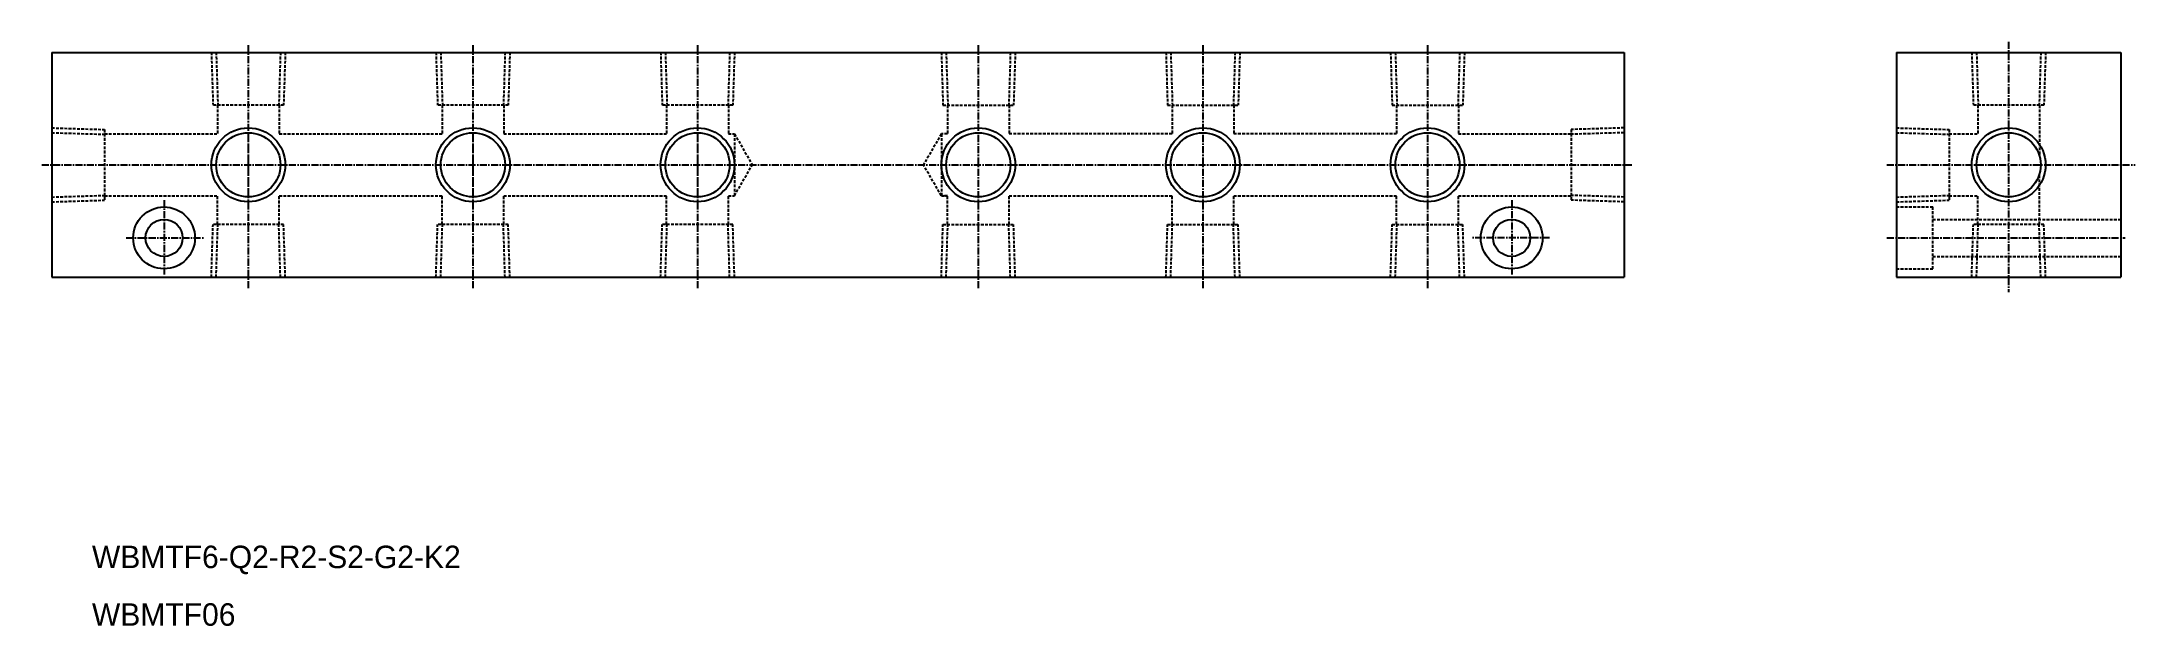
# Model space of a CAD drawing. Extents: x 896 to 1269, y 327 to 431.
import ezdxf

# ---------------------------------------------------------------- set-up
doc = ezdxf.new("R2010")
doc.units = 0
doc.linetypes.add('CENTER', pattern=[2, 1.25, -0.25, 0.25, -0.25])
doc.linetypes.add('DASHED', pattern=[0.75, 0.5, -0.25])
doc.layers.get('0').update_dxf_attribs({"linetype": 'CONTINUOUS'})
doc.layers.add('CENTER', color=1, linetype='CENTER')

msp = doc.modelspace()

# ---------------------------------------------------------------- linework, layer by layer
at = {"color": 7, "linetype": 'CONTINUOUS'}
for p, q in [((898.17, 428.65), (1178.17, 428.65)), ((898.17, 428.65), (898.17, 388.65)), ((1178.17, 428.65), (1178.17, 388.65)), ((1226.67, 428.65), (1266.67, 428.65)), ((1226.67, 428.65), (1226.67, 388.65)), ((1266.67, 428.65), (1266.67, 388.65)), ((898.17, 388.65), (1178.17, 388.65)), ((1226.67, 388.65), (1266.67, 388.65))]:
    msp.add_line(p, q, dxfattribs=at)
at = {"color": 3, "linetype": 'DASHED'}
for p, q in [((926.59, 428.65), (926.88, 419.25)), ((927.44, 428.65), (927.74, 419.25)), ((938.89, 428.65), (938.6, 419.25)), ((939.75, 428.65), (939.45, 419.25)), ((966.59, 428.65), (966.88, 419.25)), ((967.44, 428.65), (967.74, 419.25)), ((978.89, 428.65), (978.6, 419.25)), ((979.75, 428.65), (979.45, 419.25)), ((1006.59, 428.65), (1006.88, 419.25)), ((1007.44, 428.65), (1007.74, 419.25)), ((1018.89, 428.65), (1018.6, 419.25)), ((1019.75, 428.65), (1019.45, 419.25)), ((1056.59, 428.65), (1056.88, 419.25)), ((1057.44, 428.65), (1057.74, 419.25)), ((1068.89, 428.65), (1068.6, 419.25)), ((1069.75, 428.65), (1069.45, 419.25)), ((1096.59, 428.65), (1096.88, 419.25)), ((1097.44, 428.65), (1097.74, 419.25)), ((1108.89, 428.65), (1108.6, 419.25)), ((1109.75, 428.65), (1109.45, 419.25)), ((1136.59, 428.65), (1136.88, 419.25)), ((1137.44, 428.65), (1137.74, 419.25)), ((1148.89, 428.65), (1148.6, 419.25)), ((1149.75, 428.65), (1149.45, 419.25)), ((1240.09, 428.65), (1240.38, 419.25)), ((1240.95, 428.65), (1241.24, 419.25)), ((1252.39, 428.65), (1252.1, 419.25)), ((1253.25, 428.65), (1252.95, 419.25)), ((939.45, 419.25), (926.88, 419.25)), ((927.67, 419.25), (927.67, 414.15)), ((938.67, 419.25), (938.67, 414.15)), ((979.45, 419.25), (966.88, 419.25)), ((967.67, 419.25), (967.67, 414.15)), ((978.67, 419.25), (978.67, 414.15)), ((1019.45, 419.25), (1006.88, 419.25)), ((1007.67, 419.25), (1007.67, 414.15)), ((1018.67, 419.25), (1018.67, 414.15)), ((1056.88, 419.25), (1069.45, 419.25)), ((1057.67, 419.25), (1057.67, 414.15)), ((1068.67, 419.25), (1068.67, 414.15)), ((1096.88, 419.25), (1109.45, 419.25)), ((1097.67, 419.25), (1097.67, 414.15)), ((1108.67, 419.25), (1108.67, 414.15)), ((1136.88, 419.25), (1149.45, 419.25)), ((1137.67, 419.25), (1137.67, 414.15)), ((1148.67, 419.25), (1148.67, 414.15)), ((1252.95, 419.25), (1240.38, 419.25)), ((1241.17, 419.25), (1241.17, 414.15)), ((1252.17, 419.25), (1252.17, 410.23)), ((898.17, 415.22), (907.57, 414.93)), ((898.17, 414.37), (907.57, 414.08)), ((907.57, 414.93), (907.57, 402.36)), ((907.57, 414.15), (927.67, 414.15)), ((938.67, 414.15), (967.67, 414.15)), ((978.67, 414.15), (1007.67, 414.15)), ((1018.67, 414.15), (1019.75, 414.15)), ((1019.75, 414.15), (1022.92, 408.65)), ((1019.75, 414.15), (1019.75, 403.15)), ((1056.59, 414.15), (1053.41, 408.65)), ((1056.59, 414.15), (1056.59, 403.15)), ((1057.67, 414.15), (1056.59, 414.15)), ((1097.67, 414.15), (1068.67, 414.15)), ((1137.67, 414.15), (1108.67, 414.15)), ((1148.67, 414.15), (1168.77, 414.15)), ((1178.17, 415.22), (1168.77, 414.93)), ((1168.77, 414.93), (1168.77, 402.36)), ((1178.17, 414.37), (1168.77, 414.08)), ((1226.67, 415.22), (1236.07, 414.93)), ((1226.67, 414.37), (1236.07, 414.08)), ((1236.07, 414.93), (1236.07, 402.36)), ((1236.07, 414.15), (1241.17, 414.15)), ((1019.75, 403.15), (1022.92, 408.65)), ((1056.59, 403.15), (1053.41, 408.65)), ((1252.17, 398.05), (1252.17, 407.07)), ((898.17, 402.92), (907.57, 403.22)), ((907.57, 403.15), (927.67, 403.15)), ((927.67, 398.05), (927.67, 403.15)), ((938.67, 398.05), (938.67, 403.15)), ((938.67, 403.15), (967.67, 403.15)), ((967.67, 398.05), (967.67, 403.15)), ((978.67, 403.15), (1007.67, 403.15)), ((978.67, 398.05), (978.67, 403.15)), ((1007.67, 398.05), (1007.67, 403.15)), ((1018.67, 403.15), (1019.75, 403.15)), ((1018.67, 398.05), (1018.67, 403.15)), ((1018.67, 403.15), (1019.75, 403.15)), ((1056.59, 403.15), (1057.67, 403.15)), ((1057.67, 403.15), (1056.59, 403.15)), ((1057.67, 398.05), (1057.67, 403.15)), ((1068.67, 403.15), (1097.67, 403.15)), ((1068.67, 398.05), (1068.67, 403.15)), ((1097.67, 398.05), (1097.67, 403.15)), ((1108.67, 403.15), (1137.67, 403.15)), ((1108.67, 398.05), (1108.67, 403.15)), ((1137.67, 398.05), (1137.67, 403.15)), ((1148.67, 398.05), (1148.67, 403.15)), ((1148.67, 403.15), (1168.77, 403.15)), ((1178.17, 402.92), (1168.77, 403.22)), ((1226.67, 402.92), (1236.07, 403.22)), ((1236.07, 403.15), (1241.17, 403.15)), ((1236.07, 403.15), (1241.17, 403.15)), ((1241.17, 398.05), (1241.17, 403.15)), ((898.17, 402.07), (907.57, 402.36)), ((1178.17, 402.07), (1168.77, 402.36)), ((1226.67, 402.07), (1236.07, 402.36)), ((1226.67, 401.15), (1233.17, 401.15)), ((1233.17, 390.15), (1233.17, 401.15)), ((1233.17, 398.95), (1266.67, 398.95)), ((926.59, 388.65), (926.88, 398.05)), ((939.45, 398.05), (926.88, 398.05)), ((927.44, 388.65), (927.74, 398.05)), ((938.89, 388.65), (938.6, 398.05)), ((939.75, 388.65), (939.45, 398.05)), ((966.59, 388.65), (966.88, 398.05)), ((979.45, 398.05), (966.88, 398.05)), ((967.44, 388.65), (967.74, 398.05)), ((978.89, 388.65), (978.6, 398.05)), ((979.75, 388.65), (979.45, 398.05)), ((1006.59, 388.65), (1006.88, 398.05)), ((1019.45, 398.05), (1006.88, 398.05)), ((1007.44, 388.65), (1007.74, 398.05)), ((1018.89, 388.65), (1018.6, 398.05)), ((1019.75, 388.65), (1019.45, 398.05)), ((1056.59, 388.65), (1056.88, 398.05)), ((1056.88, 398.05), (1069.45, 398.05)), ((1057.44, 388.65), (1057.74, 398.05)), ((1068.89, 388.65), (1068.6, 398.05)), ((1069.75, 388.65), (1069.45, 398.05)), ((1096.59, 388.65), (1096.88, 398.05)), ((1096.88, 398.05), (1109.45, 398.05)), ((1097.44, 388.65), (1097.74, 398.05)), ((1108.89, 388.65), (1108.6, 398.05)), ((1109.75, 388.65), (1109.45, 398.05)), ((1136.59, 388.65), (1136.88, 398.05)), ((1136.88, 398.05), (1149.45, 398.05)), ((1137.44, 388.65), (1137.74, 398.05)), ((1148.89, 388.65), (1148.6, 398.05)), ((1149.75, 388.65), (1149.45, 398.05)), ((1240.09, 388.65), (1240.38, 398.05)), ((1252.95, 398.05), (1240.38, 398.05)), ((1240.95, 388.65), (1241.24, 398.05)), ((1252.39, 388.65), (1252.1, 398.05)), ((1253.25, 388.65), (1252.95, 398.05)), ((1233.17, 392.35), (1266.67, 392.35)), ((1226.67, 390.15), (1233.17, 390.15))]:
    msp.add_line(p, q, dxfattribs=at)
at = {"color": 3, "linetype": 'CONTINUOUS'}
for centre in [(933.17, 408.65), (973.17, 408.65), (1013.17, 408.65), (1063.17, 408.65), (1103.17, 408.65), (1143.17, 408.65), (1246.67, 408.65)]:
    msp.add_circle(centre, 6.58, dxfattribs=at)
at = {"color": 7, "linetype": 'CONTINUOUS'}
for centre, radius in [((933.17, 408.65), 5.72), ((973.17, 408.65), 5.72), ((1013.17, 408.65), 5.72), ((1063.17, 408.65), 5.72), ((1103.17, 408.65), 5.72), ((1143.17, 408.65), 5.72), ((1246.67, 408.65), 5.72), ((918.17, 395.65), 5.5), ((918.17, 395.65), 3.3), ((1158.17, 395.65), 5.5), ((1158.17, 395.65), 3.3)]:
    msp.add_circle(centre, radius, dxfattribs=at)
at = {"layer": 'CENTER', "color": 1, "linetype": 'CENTER'}
for p, q in [((933.17, 429.96), (933.17, 386.65)), ((973.17, 429.96), (973.17, 400.65)), ((973.17, 429.96), (973.17, 386.65)), ((1013.17, 429.96), (1013.17, 386.65)), ((1063.17, 429.96), (1063.17, 400.65)), ((1063.17, 429.96), (1063.17, 386.65)), ((1103.17, 429.96), (1103.17, 400.65)), ((1103.17, 429.96), (1103.17, 386.65)), ((1143.17, 429.96), (1143.17, 386.65)), ((1246.67, 430.52), (1246.67, 385.98)), ((933.17, 414.47), (933.17, 402.25)), ((973.17, 414.47), (973.17, 402.25)), ((1013.17, 414.47), (1013.17, 402.25)), ((896.4, 408.65), (1179.59, 408.65)), ((1224.97, 408.65), (1269.19, 408.65)), ((918.17, 402.39), (918.17, 389)), ((1158.17, 402.39), (1158.17, 389)), ((911.42, 395.65), (925.21, 395.65)), ((1164.91, 395.65), (1151.12, 395.65)), ((1225, 395.65), (1267.43, 395.65))]:
    msp.add_line(p, q, dxfattribs=at)

# ---------------------------------------------------------------- texts
at = {"color": 7, "linetype": 'CONTINUOUS'}
for s, p in [('WBMTF6-Q2-R2-S2-G2-K2', (905.32, 336.9)), ('WBMTF06', (905.32, 326.65))]:
    msp.add_text(s, height=4, dxfattribs=at).set_placement(p)

doc.saveas('drawing.dxf')
